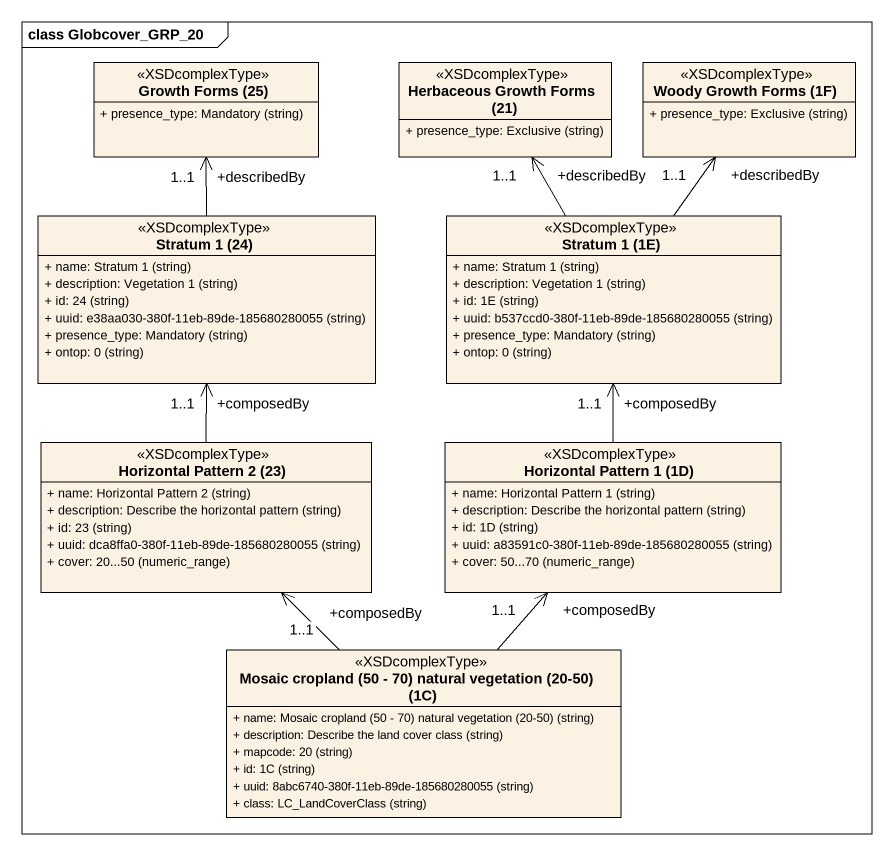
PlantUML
@startuml
mainframe class Globcover_GRP_20
hide circle
hide empty members
skinparam classAttributeIconSize 0
class "Growth Forms (25)" as Growth_Forms_25 <<XSDcomplexType>> {
  {field} + presence_type: Mandatory (string)
}
class "Herbaceous Growth Forms (21)" as Herbaceous_Growth_Forms_21 <<XSDcomplexType>> {
  {field} + presence_type: Exclusive (string)
}
class "Woody Growth Forms (1F)" as Woody_Growth_Forms_1F <<XSDcomplexType>> {
  {field} + presence_type: Exclusive (string)
}
class "Stratum 1 (24)" as Stratum_1_24 <<XSDcomplexType>> {
  {field} + name: Stratum 1 (string)
  {field} + description: Vegetation 1 (string)
  {field} + id: 24 (string)
  {field} + uuid: e38aa030-380f-11eb-89de-185680280055 (string)
  {field} + presence_type: Mandatory (string)
  {field} + ontop: 0 (string)
}
class "Stratum 1 (1E)" as Stratum_1_1E <<XSDcomplexType>> {
  {field} + name: Stratum 1 (string)
  {field} + description: Vegetation 1 (string)
  {field} + id: 1E (string)
  {field} + uuid: b537ccd0-380f-11eb-89de-185680280055 (string)
  {field} + presence_type: Mandatory (string)
  {field} + ontop: 0 (string)
}
class "Horizontal Pattern 2 (23)" as Horizontal_Pattern_2_23 <<XSDcomplexType>> {
  {field} + name: Horizontal Pattern 2 (string)
  {field} + description: Describe the horizontal pattern (string)
  {field} + id: 23 (string)
  {field} + uuid: dca8ffa0-380f-11eb-89de-185680280055 (string)
  {field} + cover: 20...50 (numeric_range)
}
class "Horizontal Pattern 1 (1D)" as Horizontal_Pattern_1_1D <<XSDcomplexType>> {
  {field} + name: Horizontal Pattern 1 (string)
  {field} + description: Describe the horizontal pattern (string)
  {field} + id: 1D (string)
  {field} + uuid: a83591c0-380f-11eb-89de-185680280055 (string)
  {field} + cover: 50...70 (numeric_range)
}
class "Mosaic cropland (50 - 70) natural vegetation (20-50) (1C)" as Mosaic_cropland_50_70 <<XSDcomplexType>> {
  {field} + name: Mosaic cropland (50 - 70) natural vegetation (20-50) (string)
  {field} + description: Describe the land cover class (string)
  {field} + mapcode: 20 (string)
  {field} + id: 1C (string)
  {field} + uuid: 8abc6740-380f-11eb-89de-185680280055 (string)
  {field} + class: LC_LandCoverClass (string)
}
Stratum_1_24 -up-> "+describedBy\n1..1" Growth_Forms_25
Stratum_1_1E -up-> "+describedBy\n1..1" Herbaceous_Growth_Forms_21
Stratum_1_1E -up-> "+describedBy\n1..1" Woody_Growth_Forms_1F
Horizontal_Pattern_2_23 -up-> "+composedBy\n1..1" Stratum_1_24
Horizontal_Pattern_1_1D -up-> "+composedBy\n1..1" Stratum_1_1E
Mosaic_cropland_50_70 -up-> "+composedBy\n1..1" Horizontal_Pattern_2_23
Mosaic_cropland_50_70 -up-> "+composedBy\n1..1" Horizontal_Pattern_1_1D
@enduml
